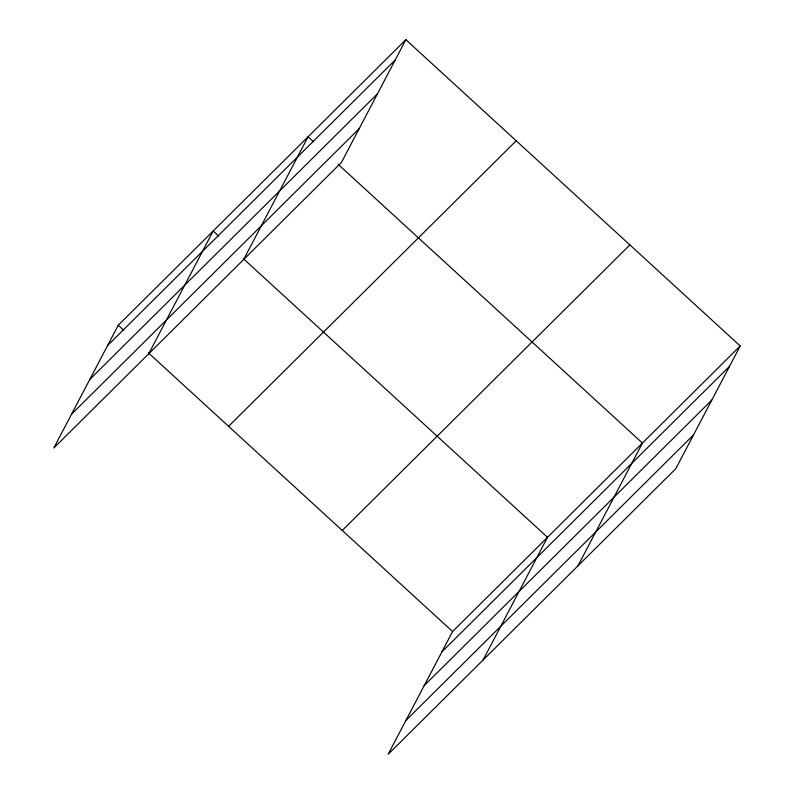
<?xml version="1.0" encoding="UTF-8"?>
<svg xmlns="http://www.w3.org/2000/svg" width="794" height="794" viewBox="0 0 794 794"><rect width="100%" height="100%" fill="white"/><g stroke="black" fill="none" stroke-linecap="round" stroke-linejoin="round"><path stroke-width="1.19" d="M405.873 39.7L118.246 325.242L53.794 448.014L341.42 162.472L405.873 39.7L740.207 345.986L675.754 468.758L388.127 754.3L452.58 631.528L740.207 345.986M148.706 353.787L213.169 231.014L218.638 236.026M243.629 259.559L308.082 136.786L313.551 141.798M483.04 660.072L547.493 537.3L243.252 258.576M577.963 565.844L642.415 443.072L338.175 164.348M107.587 345.549L395.214 60.007M89.841 379.363L377.468 93.821M71.549 414.2L359.176 128.658M228.583 426.318L516.209 140.776M342.254 530.452L629.88 244.909M441.921 651.834L729.547 366.292M424.165 685.649L711.791 400.107M405.873 720.486L693.499 434.943M118.246 325.242L123.715 330.254M148.339 352.804L452.58 631.528"/></g></svg>
